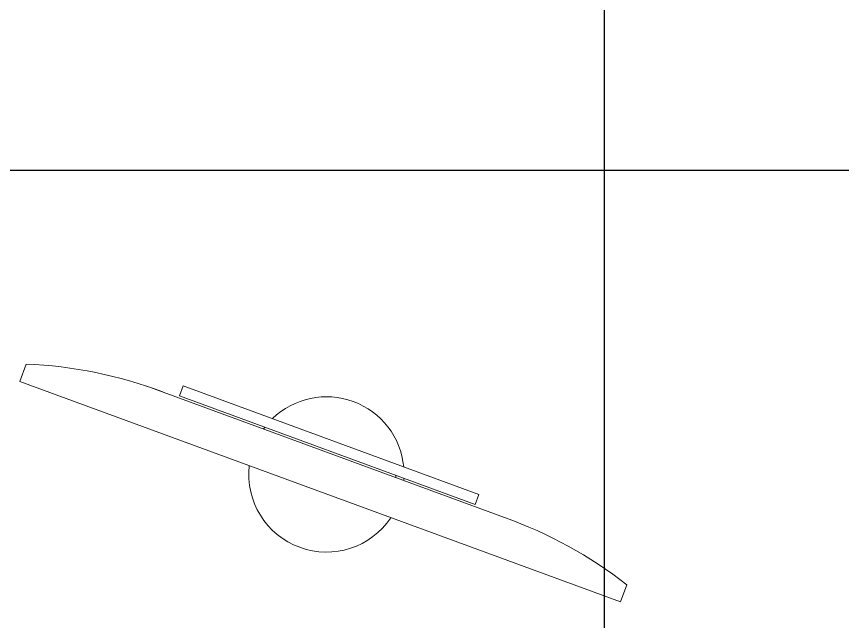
# Model space of a CAD drawing. Header units: metres. Extents: x -39 to 21688, y -24 to 9022.
# Drawn here: x 307.7301 to 308.2193, y 51.949 to 52.3072 of the extents above; entities that cross this region are included whole.
import ezdxf

# ---------------------------------------------------------------- set-up
doc = ezdxf.new("R2010")
doc.units = ezdxf.units.M
doc.header["$MEASUREMENT"] = 0
doc.linetypes.add('CONTINUA', pattern=[0])
for name, color, linetype in [('AR-CALLES', 4, 'Continuous'), ('AR-MOBILIRIO', 1, 'Continuous'), ('AR-VENTANAS', 2, 'Continuous')]:
    doc.layers.add(name, color=color, linetype=linetype)

# ---------------------------------------------------------------- blocks, each defined once
blk = doc.blocks.new('AR-MOB. RECEPCION')
at = {"layer": 'AR-MOBILIRIO', "extrusion": (-1.609047191300295e-07, -3.902600893999295e-07, 0.999999999999911)}
blk.add_line((-0.5947123446392197, 2.834958375705128, 1.067169502173261e-06), (-0.5947229361706832, -2.851856759061548, -2.075371419487209e-07), dxfattribs=at)
at = {"layer": 'AR-MOBILIRIO', "linetype": 'CONTINUA', "lineweight": 5}
for p, q in [((-0.3493693656289452, 1.263755225917748, 9.639989726814593e-07), (-0.3391518230635029, 1.260002250688785, 9.639989726814593e-07)), ((-0.3391518230635029, 1.260002250688785, 9.639989726814593e-07), (-0.4697795865820353, 0.9043658149532803, 9.639989726814593e-07)), ((-0.4670188482143658, 0.9794717687220782, 9.639989726814593e-07), (-0.3891829409224101, 1.191381426331873, 9.639989726814593e-07)), ((-0.4697795865820353, 0.9043658149532803, 9.639989726814593e-07), (-0.4799971291465681, 0.9081187901831527, 9.639989726814593e-07))]:
    blk.add_line(p, q, dxfattribs=at)
at = {"layer": 'AR-MOBILIRIO', "linetype": 'CONTINUA', "lineweight": 5, "elevation": 9.639989726814593e-07}
for points in [[(-0.3391518230635029, 1.260002250688785), (-0.4697795865820353, 0.9043658149532803), (-0.4697795865820353, 0.9043658149532803), (-0.3391518230635029, 1.260002250688785)], [(-0.3968884903918024, 1.174058120469681), (-0.4612443736170917, 0.9988480708409497), (-0.467159126910019, 1.001020601315076), (-0.4028032436847298, 1.176230650943808)]]:
    blk.add_lwpolyline(points, close=True, dxfattribs=at)
at = {"layer": 'AR-MOBILIRIO', "linetype": 'CONTINUA', "lineweight": 5}
for centre, radius, start, end in [((-0.1463398071307438, 1.104928737576529, 9.639989726814593e-07), 0.2577728748782143, 141.9645468371448, 160.4041588660663), ((-0.4146832473877566, 1.085937008050905, 9.639989726814593e-07), 0.0459759412074519, 95.59003776876443, 224.0726847624243), ((-0.4146832473877566, 1.085937008050905, 9.639989726814593e-07), 0.0459759412074519, 85.50263882780388, 87.14060808155655), ((-0.4146832473877566, 1.085937008050905, 9.639989726814593e-07), 0.0459759412074519, 263.5264010224831, 56.1363215086505), ((-0.4146832473877566, 1.085937008050905, 9.639989726814593e-07), 0.0459759412074519, 232.522114449646, 234.1600837033704), ((-0.2224322468684932, 0.8977657017387628, 9.639989726814593e-07), 0.2577728748782143, 159.2585636651469, 177.6981756940318)]:
    blk.add_arc(centre, radius, start, end, dxfattribs=at)
blk.add_open_spline([(-0.4127377575143782, 1.127253014488133, 9.639989726814593e-07), (-0.4132472747403426, 1.127081004121692, 9.639989726814593e-07), (-0.4137580459421315, 1.126908863521066, 9.639989726814593e-07), (-0.4142700182735553, 1.126736598176876, 9.639989726814593e-07)], degree=3, dxfattribs=at)

msp = doc.modelspace()

# ---------------------------------------------------------------- linework, layer by layer
at = {"layer": 'AR-VENTANAS'}
msp.add_lwpolyline([(307.4130661021931, 28.55817852223713), (297.8355826024999, 30.57760405716908), (298.4205725911501, 33.35202275539146), (294.7953748036406, 34.39551687398644), (295.6010297846674, 30.19711385473778), (286.667322090728, 31.94502661301306), (295.1288203997465, 35.74002659428879), (287.2650343132634, 41.27145397158853), (292.1441142519645, 41.7759934835209), (288.4329764268944, 44.90572165517518), (289.8637273428176, 48.43441774495295), (290.0802069398705, 49.60584624799958), (289.1520831276357, 52.86278217913787), (296.6509385349157, 53.46708858071145), (301.5151455681334, 53.74547753939623), (302.47555246095, 46.85280778885863), (308.1113527915763, 48.09533690168516), (308.078348967807, 49.1248806308103), (308.078348967807, 53.43440208040556), (328.4924422599995, 52.99690629165389)], dxfattribs=at)

# ---------------------------------------------------------------- block references
at = {"layer": 'AR-CALLES', "rotation": 270}
msp.add_blockref('AR-MOB. RECEPCION', (306.827753132399, 51.62136764737852, -6.553553476814593e-07), dxfattribs=at)

doc.saveas('drawing.dxf')
